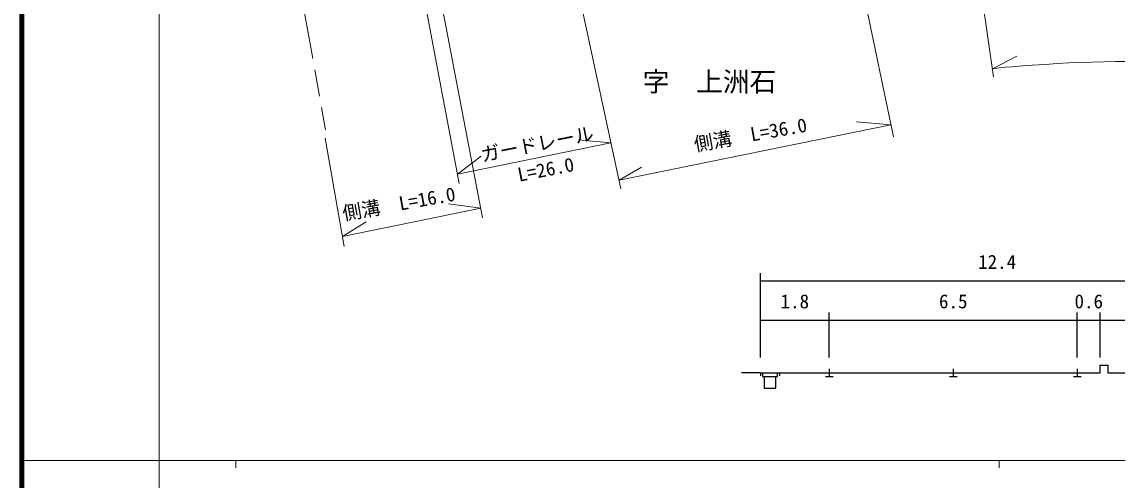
# Model space of a CAD drawing. Units: millimetres, scale not verified. Extents: x 40000 to 680000, y 20000 to 380000.
# Drawn here: x 40000 to 183452, y 202409 to 262491 of the extents above; entities that cross this region are included whole.
import ezdxf
from ezdxf.enums import TextEntityAlignment as Align

# ---------------------------------------------------------------- set-up
doc = ezdxf.new("R2010")
doc.units = ezdxf.units.MM
doc.header["$LTSCALE"] = 1000
doc.linetypes.add('CHAIN', pattern=[18.5, 12, -1.5, 3.5, -1.5])
for name, color, linetype, lineweight in [('M-BGD', 7, 'Continuous', 25), ('M-BMK', 2, 'CHAIN', 13), ('M-STR-HTXT', 7, 'Continuous', 13), ('M-TTL', 2, 'Continuous', 140), ('M-TTL-BAND', 7, 'Continuous', 13)]:
    doc.layers.add(name, color=color, linetype=linetype, lineweight=lineweight)
doc.layers.add('M-BMK-HTXT', color=7, linetype='Continuous')
doc.styles.add('ＭＳ ゴシック', font='')
doc.styles.get('ＭＳ ゴシック').set_extended_font_data('MS Gothic')

msp = doc.modelspace()

# ---------------------------------------------------------------- linework, layer by layer
at = {"layer": 'M-BGD'}
for p, q in [((136742, 224383), (136742, 229559)), ((136742, 228559), (198742, 228559)), ((136742, 218487), (136742, 224383)), ((145742, 218487), (145742, 224383)), ((178242, 218487), (178242, 224383)), ((181242, 218487), (181242, 224383)), ((136742, 223383), (145742, 223383)), ((145742, 223383), (178242, 223383)), ((178242, 223383), (181242, 223383)), ((181242, 223383), (198742, 223383)), ((145742, 216987), (145742, 215987)), ((161992, 216987), (161992, 215987)), ((178242, 216987), (178242, 215987)), ((181242, 216487), (181242, 217487)), ((181242, 217487), (182242, 217487)), ((182242, 217487), (182242, 216487)), ((136742, 216487), (134242, 216487)), ((136742, 216487), (139242, 216487)), ((136742, 216487), (136742, 216074)), ((136992, 216487), (136992, 215987)), ((136992, 215987), (138992, 215987)), ((137242, 215987), (137242, 214487)), ((138742, 214487), (138742, 215987)), ((138992, 215987), (138992, 216487)), ((139242, 216487), (145742, 216487)), ((139242, 216487), (139242, 216074)), ((145242, 215987), (146242, 215987)), ((145742, 216487), (178242, 216487)), ((161492, 215987), (162492, 215987)), ((177742, 215987), (178742, 215987)), ((178242, 216487), (181242, 216487)), ((182242, 216487), (198742, 216487)), ((137242, 214487), (138742, 214487))]:
    msp.add_line(p, q, dxfattribs=at)
at = {"layer": 'M-BMK'}
msp.add_line((72713, 287695), (79772, 248322), dxfattribs=at)
at = {"layer": 'M-STR-HTXT'}
for p, q in [((160631, 301056), (167270, 255300)), ((143585, 297826), (154172, 247405)), ((107698, 290469), (118464, 240587)), ((88499, 287957), (97291, 241305)), ((90652, 287599), (100342, 236819)), ((167117, 256354), (170321, 257992)), ((118213, 241751), (153835, 249010)), ((153835, 249010), (149327, 249379)), ((79707, 247226), (82219, 233051)), ((117158, 246639), (112902, 247047)), ((97058, 242544), (117158, 246639)), ((97058, 242544), (100162, 244893)), ((118213, 241751), (121156, 243458)), ((100104, 238062), (95856, 238613)), ((81985, 234370), (100104, 238062)), ((81985, 234370), (85090, 236281))]:
    msp.add_line(p, q, dxfattribs=at)
for centre, radius, start, end in [((179930, 141899), 115170, 92.91423, 96.38751), ((184478, 109594), 147693, 75.09745, 94.03915)]:
    msp.add_arc(centre, radius, start, end, dxfattribs=at)
at = {"layer": 'M-TTL'}
msp.add_line((40000, 380000), (40000, 20000), dxfattribs=at)
at = {"layer": 'M-TTL-BAND'}
for p, q in [((58000, 370000), (58000, 20000)), ((40000, 205000), (579000, 205000)), ((68000, 205000), (68000, 204000)), ((168000, 205000), (168000, 204000))]:
    msp.add_line(p, q, dxfattribs=at)

# ---------------------------------------------------------------- texts
at = {"layer": 'M-BGD', "style": 'ＭＳ ゴシック'}
for s, p in [('12.4', (167742, 229559)), ('1.8', (141242, 224383)), ('6.5', (161992, 224383)), ('0.6', (179742, 224383))]:
    msp.add_text(s, height=1833, dxfattribs=at).set_placement(p, align=Align.BOTTOM_CENTER)
at = {"layer": 'M-BMK-HTXT', "style": 'ＭＳ ゴシック'}
msp.add_text('字\u3000上洲石', height=2566, dxfattribs=at).set_placement((130063, 252605), align=Align.BOTTOM_CENTER)
at = {"layer": 'M-STR-HTXT', "style": 'ＭＳ ゴシック'}
for s, rotation, p in [('側溝\u3000L=36.0', 10.039, (135674, 246264)), ('ガードレール', 11.1, (107775, 245046)), ('L=26.0', 11.1, (108900, 241702)), ('側溝\u3000L=16.0', 10.039, (89637, 237216))]:
    msp.add_text(s, height=1833, rotation=rotation, dxfattribs=at).set_placement(p, align=Align.BOTTOM_CENTER)

doc.saveas('drawing.dxf')
